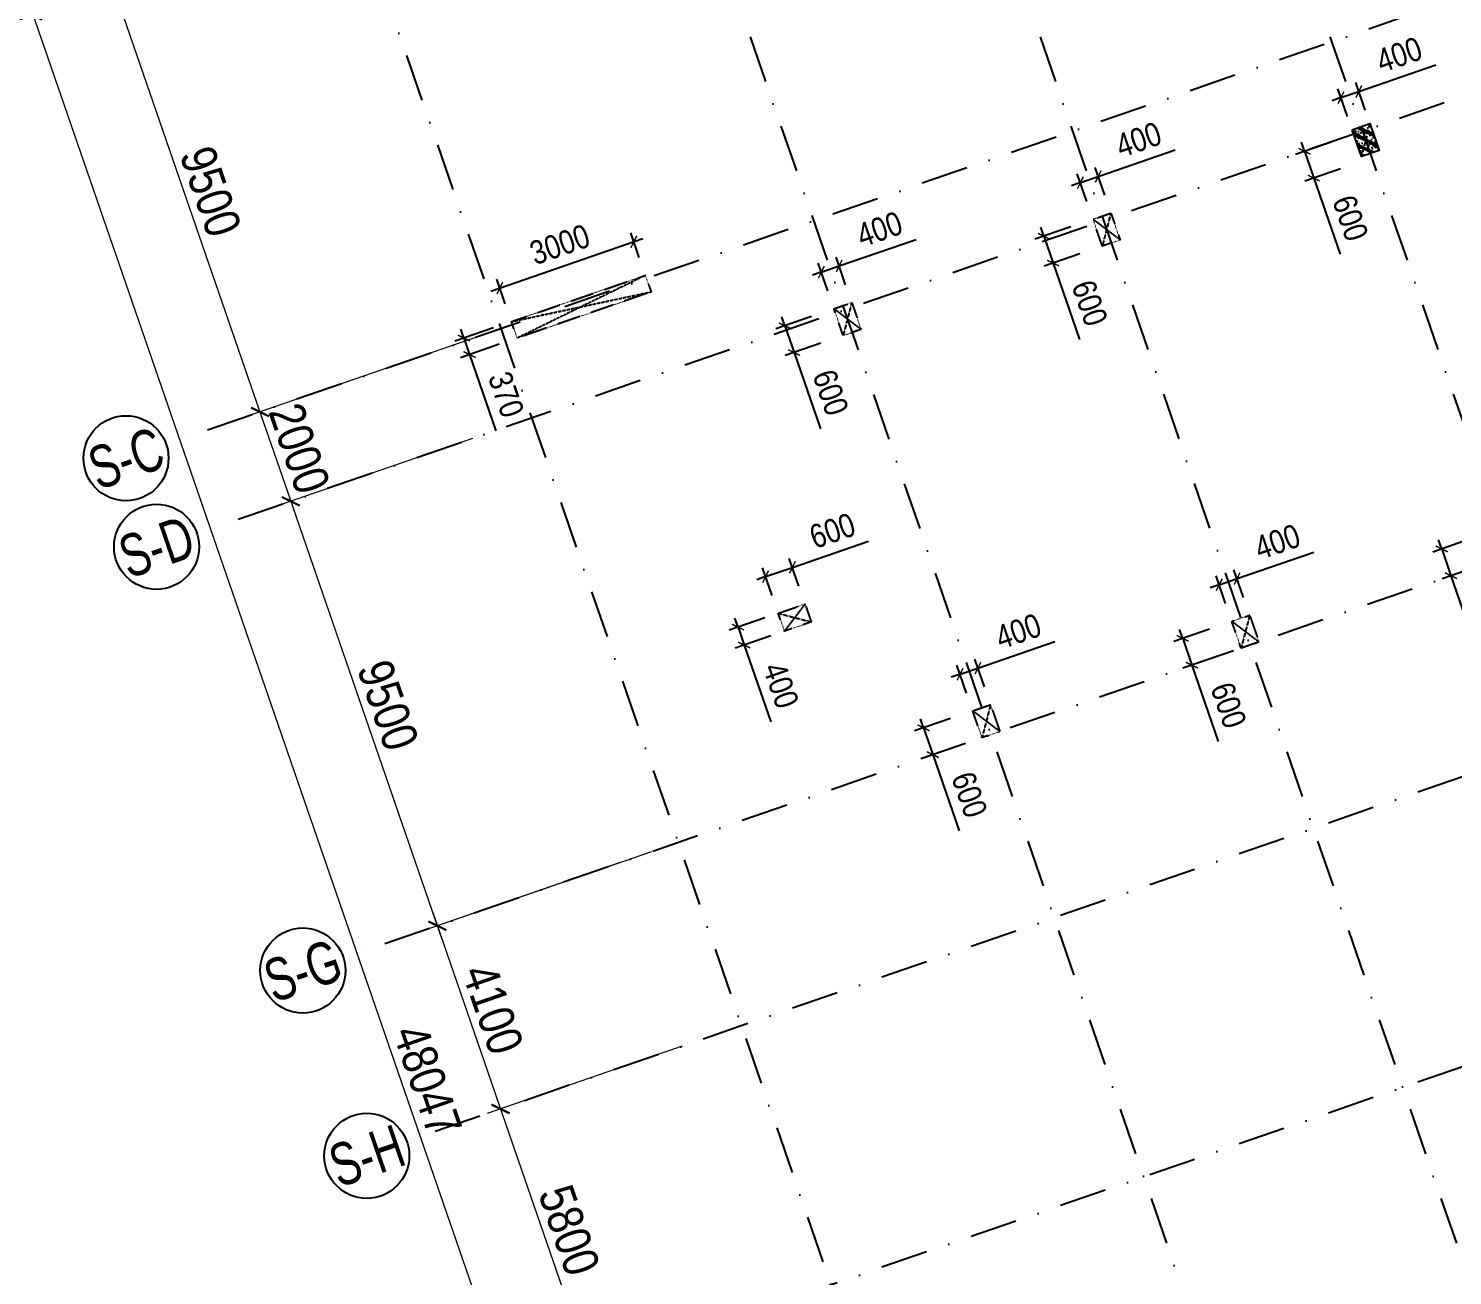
# Model space of a CAD drawing. Header units: millimetres. Extents: x 13965 to 1327256, y -72704 to 46237.
# Drawn here: x 991401 to 1021536, y -26497 to -115 of the extents above; entities that cross this region are included whole.
import ezdxf
from ezdxf.enums import TextEntityAlignment as Align

# ---------------------------------------------------------------- set-up
doc = ezdxf.new("R2010")
doc.units = ezdxf.units.MM
doc.header["$MEASUREMENT"] = 0
for name, pattern in [('DASHDOT', [1, 0.5, -0.25, 0, -0.25]), ('DASHED', [4.5, 3, -1.5]), ('ST_MBDV Cot vach 220805$0$HIDDEN', [0.375, 0.25, -0.125])]:
    doc.linetypes.add(name, pattern=pattern)
for name, color, linetype in [('ccu11-Khuat', 9, 'DASHED'), ('KC2-DIM', 251, 'Continuous'), ('KT-Luoi truc South Tower', 8, 'DASHDOT'), ('ST_MBDV Cot vach 220805$0$AUDIT_I_220805193045-1', 50, 'Continuous'), ('ST_MBDV Cot vach 220805$0$AUDIT_I_220805193045-5', 6, 'Continuous')]:
    doc.layers.add(name, color=color, linetype=linetype)
doc.layers.add('KT-Kich thuoc', color=159, linetype='Continuous', lineweight=18)
doc.styles.add('Arial Narrow', font='ARIALN.TTF')
doc.styles.add('ST_MBDV Cot vach 220805$0$HBA-Text', font='GOTHIC.TTF')
doc.dimstyles.new('ccu12-200', dxfattribs={"dimscale": 200, "dimtxt": 2.5, "dimasz": 1, "dimexe": 1, "dimexo": 2, "dimgap": 1, "dimtad": 1, "dimdec": 0, "dimdsep": 46, "dimtxsty": 'Arial Narrow', "dimblk": 'ARCHTICK', "dimcen": -1, "dimdle": 1, "dimclrd": 256, "dimclre": 256, "dimclrt": 3, "dimadec": 0, "dimazin": 2, "dimtfac": 0.1, "dimtdec": 0, "dimtmove": 0, "dimatfit": 1, "dimldrblk": 'ARCHTICK', "dimfxl": 1, "dimtvp": 0.833333, "dimtolj": 1, "dimtzin": 12, "dimarcsym": 0})
doc.dimstyles.new('CCU_1-300', dxfattribs={"dimscale": 300, "dimtxt": 2.5, "dimasz": 1, "dimexe": 1, "dimexo": 2, "dimgap": 0.5, "dimtad": 1, "dimdec": 0, "dimdsep": 46, "dimtxsty": 'Arial Narrow', "dimblk": 'ARCHTICK', "dimcen": -1, "dimdle": 1, "dimclrd": 256, "dimclre": 256, "dimclrt": 3, "dimadec": 0, "dimazin": 2, "dimtfac": 0.1, "dimtdec": 0, "dimtix": 1, "dimtmove": 2, "dimatfit": 1, "dimfxl": 1, "dimtvp": 0.833333, "dimtolj": 1, "dimtzin": 12, "dimarcsym": 0})

# ---------------------------------------------------------------- blocks, each defined once
blk = doc.blocks.new('_ArchTick')
at = {"color": 0, "const_width": 0.15}
blk.add_lwpolyline([(-0.5, -0.5), (0.5, 0.5)], dxfattribs=at)
blk = doc.blocks.new('*D1042')
at = {"layer": 'Defpoints', "color": 0, "transparency": 16777216}
for p in [(-107244, 41911, 0), (-103322, 33214, 0), (-108556, 31407)]:
    blk.add_point(p, dxfattribs=at)
at = {"layer": 'KT-Kich thuoc', "lineweight": -2, "transparency": 16777216}
for p, q in [((-107811, 41715), (-111940, 40289)), ((-111755, 40671), (-108459, 31124)), ((-103889, 33019), (-108840, 31309))]:
    blk.add_line(p, q, dxfattribs=at)
at = {"layer": 'KT-Kich thuoc', "lineweight": -2, "transparency": 16777216, "xscale": 300, "yscale": 300, "zscale": 300}
for p, rotation in [((-111657, 40387), 109.0471379637702), ((-108556, 31407), 289.0471379637702)]:
    blk.add_blockref('_ArchTick', p, dxfattribs=dict(at, rotation=rotation))
at = {"layer": 'KT-Kich thuoc', "color": 3, "transparency": 16777216, "insert": (-109603, 36071), "char_height": 750, "attachment_point": 5, "rotation": 289.0471, "style": 'Arial Narrow'}
blk.add_mtext('\\A1;9500', dxfattribs=at)
blk = doc.blocks.new('*D1043')
at = {"layer": 'Defpoints', "color": 0, "transparency": 16777216}
for p in [(-103491, 31041, 0), (-99707, 22296), (-104803, 20537)]:
    blk.add_point(p, dxfattribs=at)
at = {"layer": 'KT-Kich thuoc', "lineweight": -2, "transparency": 16777216}
for p, q in [((-104058, 30845), (-108187, 29419)), ((-108002, 29801), (-104706, 20253)), ((-100274, 22101), (-105087, 20439))]:
    blk.add_line(p, q, dxfattribs=at)
at = {"layer": 'KT-Kich thuoc', "lineweight": -2, "transparency": 16777216, "xscale": 300, "yscale": 300, "zscale": 300}
for p, rotation in [((-107904, 29517), 109.0471379637702), ((-104803, 20537), 289.0471379637702)]:
    blk.add_blockref('_ArchTick', p, dxfattribs=dict(at, rotation=rotation))
at = {"layer": 'KT-Kich thuoc', "color": 3, "transparency": 16777216, "insert": (-105850, 25201), "char_height": 750, "attachment_point": 5, "rotation": 289.0471, "style": 'Arial Narrow'}
blk.add_mtext('\\A1;9500', dxfattribs=at)
blk = doc.blocks.new('*D1044')
at = {"layer": 'Defpoints', "color": 0, "transparency": 16777216}
for p in [(-104143, 32931, 0), (-103491, 31041, 0), (-107904, 29517)]:
    blk.add_point(p, dxfattribs=at)
at = {"layer": 'KT-Kich thuoc', "lineweight": -2, "transparency": 16777216}
for p, q in [((-104711, 32735), (-108840, 31310)), ((-108557, 31407), (-108654, 31691)), ((-108557, 31407), (-107904, 29517)), ((-104058, 30845), (-108187, 29419)), ((-107904, 29517), (-107806, 29233))]:
    blk.add_line(p, q, dxfattribs=at)
at = {"layer": 'KT-Kich thuoc', "lineweight": -2, "transparency": 16777216, "xscale": 300, "yscale": 300, "zscale": 300}
for p, rotation in [((-108557, 31407), 289.0471379637702), ((-107904, 29517), 109.0471379637702)]:
    blk.add_blockref('_ArchTick', p, dxfattribs=dict(at, rotation=rotation))
at = {"layer": 'KT-Kich thuoc', "color": 3, "transparency": 16777216, "insert": (-107726, 30636), "char_height": 750, "attachment_point": 5, "rotation": 289.0471, "style": 'Arial Narrow'}
blk.add_mtext('\\A1;2000', dxfattribs=at)
blk = doc.blocks.new('ST_MBDV Cot vach 220805$0$GRID-SYM-flat-103')
at = {"layer": 'ST_MBDV Cot vach 220805$0$AUDIT_I_220805193045-1'}
blk.add_circle((0, 0, 0), 900, dxfattribs=at)
at = {"layer": 'ST_MBDV Cot vach 220805$0$AUDIT_I_220805193045-1', "style": 'ST_MBDV Cot vach 220805$0$HBA-Text'}
blk.add_attdef('GRID', text='', height=900, rotation=19.0471, dxfattribs=at).set_placement((0, 0, 0), align=Align.MIDDLE_CENTER)
blk = doc.blocks.new('*D1050')
at = {"layer": 'Defpoints', "color": 0, "transparency": 16777216}
for p in [(-110864, 40661, 0), (-91942, -3636), (-97678, -5616)]:
    blk.add_point(p, dxfattribs=at)
at = {"layer": 'KT-Kich thuoc', "lineweight": -2, "transparency": 16777216}
for p, q in [((-111431, 40465), (-113642, 39702)), ((-113456, 40083), (-97581, -5900)), ((-92509, -3831), (-97962, -5714))]:
    blk.add_line(p, q, dxfattribs=at)
at = {"layer": 'KT-Kich thuoc', "lineweight": -2, "transparency": 16777216, "xscale": 300, "yscale": 300, "zscale": 300}
for p, rotation in [((-113358, 39800), 109.0471379637702), ((-97678, -5616), 289.0471379637702)]:
    blk.add_blockref('_ArchTick', p, dxfattribs=dict(at, rotation=rotation))
at = {"layer": 'KT-Kich thuoc', "color": 3, "transparency": 16777216, "insert": (-105015, 17266), "char_height": 750, "attachment_point": 5, "rotation": 289.0471, "style": 'Arial Narrow'}
blk.add_mtext('\\A1;48047', dxfattribs=at)
blk = doc.blocks.new('*D1051')
at = {"layer": 'Defpoints', "color": 0, "transparency": 16777216}
for p in [(-100390, 22061, 0), (-99052, 18185, 0), (-103465, 16661)]:
    blk.add_point(p, dxfattribs=at)
at = {"layer": 'KT-Kich thuoc', "lineweight": -2, "transparency": 16777216}
for p, q in [((-100958, 21865), (-105087, 20439)), ((-104901, 20820), (-103368, 16378)), ((-99620, 17989), (-103749, 16563))]:
    blk.add_line(p, q, dxfattribs=at)
at = {"layer": 'KT-Kich thuoc', "lineweight": -2, "transparency": 16777216, "xscale": 300, "yscale": 300, "zscale": 300}
for p, rotation in [((-104803, 20537), 109.0471379637702), ((-103465, 16661), 289.0471379637702)]:
    blk.add_blockref('_ArchTick', p, dxfattribs=dict(at, rotation=rotation))
at = {"layer": 'KT-Kich thuoc', "color": 3, "transparency": 16777216, "insert": (-103631, 18773), "char_height": 750, "attachment_point": 5, "rotation": 289.0471, "style": 'Arial Narrow'}
blk.add_mtext('\\A1;4100', dxfattribs=at)
blk = doc.blocks.new('*D1052')
at = {"layer": 'Defpoints', "color": 0, "transparency": 16777216}
for p in [(-99052, 18185, 0), (-97162, 12702, 0), (-101573, 11179)]:
    blk.add_point(p, dxfattribs=at)
at = {"layer": 'KT-Kich thuoc', "lineweight": -2, "transparency": 16777216}
for p, q in [((-99620, 17989), (-103749, 16564)), ((-103563, 16945), (-101475, 10896)), ((-97729, 12506), (-101856, 11081))]:
    blk.add_line(p, q, dxfattribs=at)
at = {"layer": 'KT-Kich thuoc', "lineweight": -2, "transparency": 16777216, "xscale": 300, "yscale": 300, "zscale": 300}
for p, rotation in [((-103466, 16662), 109.0471379637702), ((-101573, 11179), 289.0471379637702)]:
    blk.add_blockref('_ArchTick', p, dxfattribs=dict(at, rotation=rotation))
at = {"layer": 'KT-Kich thuoc', "color": 3, "transparency": 16777216, "insert": (-102015, 14094), "char_height": 750, "attachment_point": 5, "rotation": 289.0471, "style": 'Arial Narrow'}
blk.add_mtext('\\A1;5800', dxfattribs=at)
blk = doc.blocks.new('*D877')
at = {"layer": 'Defpoints', "color": 0, "transparency": 16777216}
for p in [(1008352, -6076), (1008548, -6644), (1007602, -6970)]:
    blk.add_point(p, dxfattribs=at)
at = {"layer": 'KC2-DIM', "lineweight": -2, "transparency": 16777216}
for p, q in [((1007974, -6207), (1007217, -6468)), ((1007406, -6403), (1007341, -6214)), ((1007406, -6403), (1007602, -6970)), ((1008169, -6774), (1007413, -7035)), ((1007602, -6970), (1008159, -8584))]:
    blk.add_line(p, q, dxfattribs=at)
at = {"layer": 'KC2-DIM', "lineweight": -2, "transparency": 16777216, "xscale": 200, "yscale": 200, "zscale": 200}
for p, rotation in [((1007406, -6403), 289.0471379539914), ((1007602, -6970), 109.0471379539914)]:
    blk.add_blockref('_ArchTick', p, dxfattribs=dict(at, rotation=rotation))
at = {"layer": 'KC2-DIM', "color": 3, "transparency": 16777216, "insert": (1008376, -7817), "char_height": 500, "attachment_point": 5, "rotation": 289.0471, "style": 'Arial Narrow'}
blk.add_mtext('\\A1;600', dxfattribs=at)
blk = doc.blocks.new('*D878')
at = {"layer": 'Defpoints', "color": 0, "transparency": 16777216}
for p in [(1008557, -5138), (1008824, -5913), (1008446, -6044)]:
    blk.add_point(p, dxfattribs=at)
at = {"layer": 'KC2-DIM', "lineweight": -2, "transparency": 16777216}
for p, q in [((1008557, -5138), (1010183, -4577)), ((1008316, -5666), (1008113, -5080)), ((1008694, -5535), (1008491, -4949)), ((1008179, -5269), (1007990, -5334)), ((1008179, -5269), (1008557, -5138))]:
    blk.add_line(p, q, dxfattribs=at)
at = {"layer": 'KC2-DIM', "lineweight": -2, "transparency": 16777216, "xscale": 200, "yscale": 200, "zscale": 200}
for p, rotation in [((1008179, -5269), 19.04713795401357), ((1008557, -5138), 199.0471379540136)]:
    blk.add_blockref('_ArchTick', p, dxfattribs=dict(at, rotation=rotation))
at = {"layer": 'KC2-DIM', "color": 3, "transparency": 16777216, "insert": (1009411, -4362), "char_height": 500, "attachment_point": 5, "rotation": 19.0471, "style": 'Arial Narrow'}
blk.add_mtext('\\A1;400', dxfattribs=at)
blk = doc.blocks.new('*D879')
at = {"layer": 'Defpoints', "color": 0, "transparency": 16777216}
for p in [(1013834, -4184), (1014030, -4751), (1013084, -5077)]:
    blk.add_point(p, dxfattribs=at)
at = {"layer": 'KC2-DIM', "lineweight": -2, "transparency": 16777216}
for p, q in [((1013456, -4314), (1012699, -4575)), ((1012889, -4510), (1012823, -4321)), ((1012889, -4510), (1013084, -5077)), ((1013652, -4881), (1012895, -5143)), ((1013084, -5077), (1013641, -6691))]:
    blk.add_line(p, q, dxfattribs=at)
at = {"layer": 'KC2-DIM', "lineweight": -2, "transparency": 16777216, "xscale": 200, "yscale": 200, "zscale": 200}
for p, rotation in [((1012889, -4510), 289.0471379539914), ((1013084, -5077), 109.0471379539914)]:
    blk.add_blockref('_ArchTick', p, dxfattribs=dict(at, rotation=rotation))
at = {"layer": 'KC2-DIM', "color": 3, "transparency": 16777216, "insert": (1013858, -5924), "char_height": 500, "attachment_point": 5, "rotation": 289.0471, "style": 'Arial Narrow'}
blk.add_mtext('\\A1;600', dxfattribs=at)
blk = doc.blocks.new('*D880')
at = {"layer": 'Defpoints', "color": 0, "transparency": 16777216}
for p in [(1014039, -3245), (1013929, -4151), (1014307, -4020)]:
    blk.add_point(p, dxfattribs=at)
at = {"layer": 'KC2-DIM', "lineweight": -2, "transparency": 16777216}
for p, q in [((1014039, -3245), (1015666, -2684)), ((1013798, -3773), (1013596, -3187)), ((1013661, -3376), (1014039, -3245)), ((1014176, -3642), (1013974, -3056)), ((1013661, -3376), (1013472, -3441))]:
    blk.add_line(p, q, dxfattribs=at)
at = {"layer": 'KC2-DIM', "lineweight": -2, "transparency": 16777216, "xscale": 200, "yscale": 200, "zscale": 200}
for p, rotation in [((1013661, -3376), 19.04713795401357), ((1014039, -3245), 199.0471379540136)]:
    blk.add_blockref('_ArchTick', p, dxfattribs=dict(at, rotation=rotation))
at = {"layer": 'KC2-DIM', "color": 3, "transparency": 16777216, "insert": (1014893, -2469), "char_height": 500, "attachment_point": 5, "rotation": 19.0471, "style": 'Arial Narrow'}
blk.add_mtext('\\A1;400', dxfattribs=at)
blk = doc.blocks.new('*D881')
at = {"layer": 'Defpoints', "color": 0, "transparency": 16777216}
for p in [(1019349, -2385), (1019545, -2953), (1018599, -3279)]:
    blk.add_point(p, dxfattribs=at)
at = {"layer": 'KC2-DIM', "lineweight": -2, "transparency": 16777216}
for p, q in [((1018971, -2516), (1018215, -2777)), ((1018404, -2712), (1018338, -2523)), ((1018404, -2712), (1018599, -3279)), ((1019167, -3083), (1018410, -3344)), ((1018599, -3279), (1019156, -4892))]:
    blk.add_line(p, q, dxfattribs=at)
at = {"layer": 'KC2-DIM', "lineweight": -2, "transparency": 16777216, "xscale": 200, "yscale": 200, "zscale": 200}
for p, rotation in [((1018404, -2712), 289.0471379539914), ((1018599, -3279), 109.0471379539914)]:
    blk.add_blockref('_ArchTick', p, dxfattribs=dict(at, rotation=rotation))
at = {"layer": 'KC2-DIM', "color": 3, "transparency": 16777216, "insert": (1019374, -4126), "char_height": 500, "attachment_point": 5, "rotation": 289.0471, "style": 'Arial Narrow'}
blk.add_mtext('\\A1;600', dxfattribs=at)
blk = doc.blocks.new('*D882')
at = {"layer": 'Defpoints', "color": 0, "transparency": 16777216}
for p in [(1019554, -1447), (1019444, -2353), (1019822, -2222)]:
    blk.add_point(p, dxfattribs=at)
at = {"layer": 'KC2-DIM', "lineweight": -2, "transparency": 16777216}
for p, q in [((1019554, -1447), (1021181, -886)), ((1019313, -1975), (1019111, -1389)), ((1019176, -1578), (1019554, -1447)), ((1019691, -1844), (1019489, -1258)), ((1019176, -1578), (1018987, -1643))]:
    blk.add_line(p, q, dxfattribs=at)
at = {"layer": 'KC2-DIM', "lineweight": -2, "transparency": 16777216, "xscale": 200, "yscale": 200, "zscale": 200}
for p, rotation in [((1019176, -1578), 19.04713795401357), ((1019554, -1447), 199.0471379540136)]:
    blk.add_blockref('_ArchTick', p, dxfattribs=dict(at, rotation=rotation))
at = {"layer": 'KC2-DIM', "color": 3, "transparency": 16777216, "insert": (1020408, -671), "char_height": 500, "attachment_point": 5, "rotation": 19.0471, "style": 'Arial Narrow'}
blk.add_mtext('\\A1;400', dxfattribs=at)
blk = doc.blocks.new('*D883')
at = {"layer": 'Defpoints', "color": 0, "transparency": 16777216}
for p in [(1007362, -12454), (1007493, -12832), (1006547, -13158)]:
    blk.add_point(p, dxfattribs=at)
at = {"layer": 'KC2-DIM', "lineweight": -2, "transparency": 16777216}
for p, q in [((1006984, -12584), (1006227, -12846)), ((1006416, -12780), (1006351, -12591)), ((1006416, -12780), (1006547, -13158)), ((1007114, -12962), (1006358, -13224)), ((1006547, -13158), (1007108, -14785))]:
    blk.add_line(p, q, dxfattribs=at)
at = {"layer": 'KC2-DIM', "lineweight": -2, "transparency": 16777216, "xscale": 200, "yscale": 200, "zscale": 200}
for p, rotation in [((1006416, -12780), 289.047137953996), ((1006547, -13158), 109.047137953996)]:
    blk.add_blockref('_ArchTick', p, dxfattribs=dict(at, rotation=rotation))
at = {"layer": 'KC2-DIM', "color": 3, "transparency": 16777216, "insert": (1007323, -14012), "char_height": 500, "attachment_point": 5, "rotation": 289.0471, "style": 'Arial Narrow'}
blk.add_mtext('\\A1;400', dxfattribs=at)
blk = doc.blocks.new('*D884')
at = {"layer": 'Defpoints', "color": 0, "transparency": 16777216}
for p in [(1007567, -11516), (1007835, -12291), (1007267, -12487)]:
    blk.add_point(p, dxfattribs=at)
at = {"layer": 'KC2-DIM', "lineweight": -2, "transparency": 16777216}
for p, q in [((1007567, -11516), (1009180, -10959)), ((1007704, -11913), (1007502, -11327)), ((1007000, -11711), (1006811, -11777)), ((1007137, -12108), (1006934, -11522)), ((1007000, -11711), (1007567, -11516))]:
    blk.add_line(p, q, dxfattribs=at)
at = {"layer": 'KC2-DIM', "lineweight": -2, "transparency": 16777216, "xscale": 200, "yscale": 200, "zscale": 200}
for p, rotation in [((1007567, -11516), 199.0471379538023), ((1007000, -11711), 19.0471379538023)]:
    blk.add_blockref('_ArchTick', p, dxfattribs=dict(at, rotation=rotation))
at = {"layer": 'KC2-DIM', "color": 3, "transparency": 16777216, "insert": (1008414, -10741), "char_height": 500, "attachment_point": 5, "rotation": 19.0471, "style": 'Arial Narrow'}
blk.add_mtext('\\A1;600', dxfattribs=at)
blk = doc.blocks.new('*D885')
at = {"layer": 'Defpoints', "color": 0, "transparency": 16777216}
for p in [(1011289, -14584), (1011485, -15151), (1010539, -15477)]:
    blk.add_point(p, dxfattribs=at)
at = {"layer": 'KC2-DIM', "lineweight": -2, "transparency": 16777216}
for p, q in [((1010911, -14714), (1010154, -14975)), ((1010343, -14910), (1010278, -14721)), ((1010343, -14910), (1010539, -15477)), ((1011107, -15281), (1010350, -15543)), ((1010539, -15477), (1011096, -17091))]:
    blk.add_line(p, q, dxfattribs=at)
at = {"layer": 'KC2-DIM', "lineweight": -2, "transparency": 16777216, "xscale": 200, "yscale": 200, "zscale": 200}
for p, rotation in [((1010343, -14910), 289.0471379539914), ((1010539, -15477), 109.0471379539914)]:
    blk.add_blockref('_ArchTick', p, dxfattribs=dict(at, rotation=rotation))
at = {"layer": 'KC2-DIM', "color": 3, "transparency": 16777216, "insert": (1011313, -16325), "char_height": 500, "attachment_point": 5, "rotation": 289.0471, "style": 'Arial Narrow'}
blk.add_mtext('\\A1;600', dxfattribs=at)
blk = doc.blocks.new('*D886')
at = {"layer": 'Defpoints', "color": 0, "transparency": 16777216}
for p in [(1011494, -13645), (1011761, -14421), (1011383, -14551)]:
    blk.add_point(p, dxfattribs=at)
at = {"layer": 'KC2-DIM', "lineweight": -2, "transparency": 16777216}
for p, q in [((1011494, -13645), (1013120, -13084)), ((1011631, -14042), (1011429, -13456)), ((1011116, -13776), (1010927, -13841)), ((1011253, -14173), (1011050, -13587)), ((1011116, -13776), (1011494, -13645))]:
    blk.add_line(p, q, dxfattribs=at)
at = {"layer": 'KC2-DIM', "lineweight": -2, "transparency": 16777216, "xscale": 200, "yscale": 200, "zscale": 200}
for p, rotation in [((1011494, -13645), 199.0471379540136), ((1011116, -13776), 19.04713795401357)]:
    blk.add_blockref('_ArchTick', p, dxfattribs=dict(at, rotation=rotation))
at = {"layer": 'KC2-DIM', "color": 3, "transparency": 16777216, "insert": (1012348, -12869), "char_height": 500, "attachment_point": 5, "rotation": 19.0471, "style": 'Arial Narrow'}
blk.add_mtext('\\A1;400', dxfattribs=at)
blk = doc.blocks.new('*D887')
at = {"layer": 'Defpoints', "color": 0, "transparency": 16777216}
for p in [(1016771, -12691), (1016967, -13258), (1016021, -13585)]:
    blk.add_point(p, dxfattribs=at)
at = {"layer": 'KC2-DIM', "lineweight": -2, "transparency": 16777216}
for p, q in [((1016393, -12821), (1015637, -13083)), ((1015826, -13017), (1015760, -12828)), ((1015826, -13017), (1016021, -13585)), ((1016589, -13389), (1015832, -13650)), ((1016021, -13585), (1016578, -15198))]:
    blk.add_line(p, q, dxfattribs=at)
at = {"layer": 'KC2-DIM', "lineweight": -2, "transparency": 16777216, "xscale": 200, "yscale": 200, "zscale": 200}
for p, rotation in [((1015826, -13017), 289.0471379539914), ((1016021, -13585), 109.0471379539914)]:
    blk.add_blockref('_ArchTick', p, dxfattribs=dict(at, rotation=rotation))
at = {"layer": 'KC2-DIM', "color": 3, "transparency": 16777216, "insert": (1016796, -14432), "char_height": 500, "attachment_point": 5, "rotation": 289.0471, "style": 'Arial Narrow'}
blk.add_mtext('\\A1;600', dxfattribs=at)
blk = doc.blocks.new('*D888')
at = {"layer": 'Defpoints', "color": 0, "transparency": 16777216}
for p in [(1016976, -11753), (1017244, -12528), (1016866, -12658)]:
    blk.add_point(p, dxfattribs=at)
at = {"layer": 'KC2-DIM', "lineweight": -2, "transparency": 16777216}
for p, q in [((1016976, -11753), (1018603, -11191)), ((1016735, -12280), (1016533, -11694)), ((1017113, -12150), (1016911, -11564)), ((1016598, -11883), (1016409, -11948)), ((1016598, -11883), (1016976, -11753))]:
    blk.add_line(p, q, dxfattribs=at)
at = {"layer": 'KC2-DIM', "lineweight": -2, "transparency": 16777216, "xscale": 200, "yscale": 200, "zscale": 200}
for p, rotation in [((1016598, -11883), 19.04713795401357), ((1016976, -11753), 199.0471379540136)]:
    blk.add_blockref('_ArchTick', p, dxfattribs=dict(at, rotation=rotation))
at = {"layer": 'KC2-DIM', "color": 3, "transparency": 16777216, "insert": (1017830, -10976), "char_height": 500, "attachment_point": 5, "rotation": 19.0471, "style": 'Arial Narrow'}
blk.add_mtext('\\A1;400', dxfattribs=at)
blk = doc.blocks.new('*D889')
at = {"layer": 'Defpoints', "color": 0, "transparency": 16777216}
for p in [(1022254, -10798), (1022450, -11365), (1021504, -11692)]:
    blk.add_point(p, dxfattribs=at)
at = {"layer": 'KC2-DIM', "lineweight": -2, "transparency": 16777216}
for p, q in [((1021876, -10929), (1021119, -11190)), ((1021308, -11125), (1021243, -10936)), ((1021308, -11125), (1021504, -11692)), ((1022071, -11496), (1021315, -11757)), ((1021504, -11692), (1022061, -13305))]:
    blk.add_line(p, q, dxfattribs=at)
at = {"layer": 'KC2-DIM', "lineweight": -2, "transparency": 16777216, "xscale": 200, "yscale": 200, "zscale": 200}
for p, rotation in [((1021308, -11125), 289.0471379539914), ((1021504, -11692), 109.0471379539914)]:
    blk.add_blockref('_ArchTick', p, dxfattribs=dict(at, rotation=rotation))
at = {"layer": 'KC2-DIM', "color": 3, "transparency": 16777216, "insert": (1022278, -12539), "char_height": 500, "attachment_point": 5, "rotation": 289.0471, "style": 'Arial Narrow'}
blk.add_mtext('\\A1;600', dxfattribs=at)
blk = doc.blocks.new('*D891')
at = {"layer": 'Defpoints', "color": 0, "transparency": 16777216}
for p in [(1004212, -4626), (1004457, -5337, 0), (1001621, -6316)]:
    blk.add_point(p, dxfattribs=at)
at = {"layer": 'KC2-DIM', "lineweight": -2, "transparency": 16777216}
for p, q in [((1004327, -4959), (1004146, -4437)), ((1001187, -5670), (1004401, -4561)), ((1001491, -5938), (1001311, -5416))]:
    blk.add_line(p, q, dxfattribs=at)
at = {"layer": 'KC2-DIM', "lineweight": -2, "transparency": 16777216, "xscale": 200, "yscale": 200, "zscale": 200}
for p, rotation in [((1004212, -4626), 19.0507796949606), ((1001376, -5605), 199.0507796949606)]:
    blk.add_blockref('_ArchTick', p, dxfattribs=dict(at, rotation=rotation))
at = {"layer": 'KC2-DIM', "color": 3, "transparency": 16777216, "insert": (1002645, -4685), "char_height": 500, "attachment_point": 5, "rotation": 19.0508, "style": 'Arial Narrow'}
blk.add_mtext('\\A1;3000', dxfattribs=at)
blk = doc.blocks.new('*D892')
at = {"layer": 'Defpoints', "color": 0, "transparency": 16777216}
for p in [(1001621, -6316), (1001742, -6666, 0), (1000736, -7013)]:
    blk.add_point(p, dxfattribs=at)
at = {"layer": 'KC2-DIM', "lineweight": -2, "transparency": 16777216}
for p, q in [((1001243, -6447), (1000426, -6729)), ((1000615, -6664), (1000550, -6475)), ((1001364, -6796), (1000547, -7079)), ((1000615, -6664), (1000736, -7013)), ((1000736, -7013), (1001292, -8625))]:
    blk.add_line(p, q, dxfattribs=at)
at = {"layer": 'KC2-DIM', "lineweight": -2, "transparency": 16777216, "xscale": 200, "yscale": 200, "zscale": 200}
for p, rotation in [((1000615, -6664), 289.0507796949462), ((1000736, -7013), 109.0507796949462)]:
    blk.add_blockref('_ArchTick', p, dxfattribs=dict(at, rotation=rotation))
at = {"layer": 'KC2-DIM', "color": 3, "transparency": 16777216, "insert": (1001509, -7860), "char_height": 500, "attachment_point": 5, "rotation": 289.0508, "style": 'Arial Narrow'}
blk.add_mtext('\\A1;370', dxfattribs=at)
blk = doc.blocks.new('*U1031')
at = {"color": 6, "linetype": 'ST_MBDV Cot vach 220805$0$HIDDEN', "ltscale": 10}
for p, q in [((-105, 2525), (-475, -475)), ((-105, -475), (-475, 2525))]:
    blk.add_line(p, q, dxfattribs=at)
blk.add_lwpolyline([(-475, -475), (-105, -475), (-105, 2525), (-475, 2525)], close=True, dxfattribs=at)
blk = doc.blocks.new('*U1032')
at = {"color": 6, "linetype": 'ST_MBDV Cot vach 220805$0$HIDDEN', "ltscale": 10}
for p, q in [((-75, 125), (-475, -475)), ((-75, -475), (-475, 125))]:
    blk.add_line(p, q, dxfattribs=at)
blk.add_lwpolyline([(-475, -475), (-75, -475), (-75, 125), (-475, 125)], close=True, dxfattribs=at)
blk = doc.blocks.new('*U1033')
at = {"color": 6, "linetype": 'ST_MBDV Cot vach 220805$0$HIDDEN', "ltscale": 10}
for p, q in [((-75, 125), (-475, -475)), ((-75, -475), (-475, 125))]:
    blk.add_line(p, q, dxfattribs=at)
blk.add_lwpolyline([(-475, -475), (-75, -475), (-75, 125), (-475, 125)], close=True, dxfattribs=at)
blk = doc.blocks.new('*U1034')
h = blk.add_hatch()
h.set_pattern_fill('VATLIEU04', color=250, scale=40, style=0, pattern_type=2)
h.set_pattern_definition([(50, (-550, 650.03), (286.904, -25.1), [30, -330]), (355, (-550, 650.03), (-55.5, 300.88), [24, -264]), (100.451, (-526.1, 647.93), (231.404, 275.776), [25.496, -280.457]), (46.184, (-550, 730.03), (426.9, -66.21), [45, -495]), (96.636, (-514.43, 724.5), (373.87, 389.65), [38.24, -420.69]), (351.184, (-550, 730.03), (373.86, 389.65), [36, -396]), (21, (-510, 710.03), (238.763, -161.048), [30, -330]), (326, (-510, 710.03), (97.326, 290.06), [24, -264]), (71.451, (-490.1, 696.6), (336.09, 129.01), [25.496, -280.457]), (37.5, (-550, 650.03), (4.864, 133.1575), [0, -260.8, 0, -268, 0, -265]), (7.5, (-550, 650.03), (105.228, 157.765), [0, -152.8, 0, -254.8, 0, -101]), (327.5, (-639.2, 650.03), (213.529, -9.022), [0, -100, 0, -312, 0, -414]), (317.5, (-679.2, 650.03), (233.274, 40.042), [0, -130, 0, -207.2, 0, -294]), (45, (-550, 650.03), (-120.208, 120.208), []), (45, (-550, 699.03), (-120.208, 120.208), [])])
h.paths.add_polyline_path([(-475, -475), (-75, -475), (-75, 125), (-475, 125)])
at = {"color": 6, "ltscale": 0.25}
blk.add_lwpolyline([(-475, -475), (-75, -475), (-75, 125), (-475, 125)], close=True, dxfattribs=at)
at = {"layer": 'Defpoints', "linetype": 'ByBlock', "ltscale": 30}
for p, q in [((-75, -475), (-475, 125)), ((-475, -475), (-75, 125))]:
    blk.add_line(p, q, dxfattribs=at)
blk = doc.blocks.new('*U1035')
at = {"color": 6, "linetype": 'ST_MBDV Cot vach 220805$0$HIDDEN', "ltscale": 10}
for p, q in [((-75, 125), (-475, -475)), ((-75, -475), (-475, 125))]:
    blk.add_line(p, q, dxfattribs=at)
blk.add_lwpolyline([(-475, -475), (-75, -475), (-75, 125), (-475, 125)], close=True, dxfattribs=at)
blk = doc.blocks.new('MBCV-T39')
at = {"layer": 'ST_MBDV Cot vach 220805$0$AUDIT_I_220805193045-5', "linetype": 'ByBlock', "xscale": -1}
for name, p, rotation in [('*U1034', (-71570, 10012, 0), 199.0471379540016), ('*U1033', (-77052, 8119, 0), 199.0471379540016), ('*U1032', (-82535, 6226, 0), 199.0471379540016), ('*U1035', (-83893, 303, 0), 289.0471379540016), ('*U1035', (-74115, -388, 0), 199.0471379540016), ('*U1035', (-79598, -2281, 0), 199.0471379540016)]:
    blk.add_blockref(name, p, dxfattribs=dict(at, rotation=rotation))
at = {"layer": 'ST_MBDV Cot vach 220805$0$AUDIT_I_220805193045-5', "linetype": 'ByBlock', "extrusion": (-1.72044e-08, -5.9383e-09, 1), "xscale": -1, "rotation": 289.0507796949594}
blk.add_blockref('*U1031', (-89549, 6502, 0), dxfattribs=at)
blk = doc.blocks.new('Asix South Tower')
at = {"layer": 'KT-Luoi truc South Tower', "ltscale": 2000}
for p, q in [((-91137.3, 54471), (-72972, 1855.8)), ((-96619.8, 52578.2), (-78454.5, -37)), ((-102102.2, 50685.3), (-83937, -1929.8)), ((-108719, 48400.9), (-90553.7, -4214.3)), ((-67132.6, 45709), (-110541.5, 30722.1)), ((-66479.9, 43818.5), (-109888.9, 28831.6)), ((-37736.8, 39354.3), (-105450.5, 15976.2)), ((-63379.6, 34838.6), (-106788.6, 19851.7)), ((-37735.1, 33218.9), (-103274.2, 10591.7))]:
    blk.add_line(p, q, dxfattribs=at)
at = {"layer": 'KT-Kich thuoc'}
ref = blk.add_blockref('ST_MBDV Cot vach 220805$0$GRID-SYM-flat-103', (-111392.3, 30428.4, 0), dxfattribs=at)
ref.add_attrib('GRID', 'S-C', dxfattribs={"layer": 'ST_MBDV Cot vach 220805$0$AUDIT_I_220805193045-1', "height": 900, "rotation": 19, "style": 'ST_MBDV Cot vach 220805$0$HBA-Text', "width": 0.75}).set_placement((-111392.3, 30428.4, 0), align=Align.MIDDLE_CENTER)
ref = blk.add_blockref('ST_MBDV Cot vach 220805$0$GRID-SYM-flat-103', (-110745.1, 28554.5, 0), dxfattribs=at)
ref.add_attrib('GRID', 'S-D', dxfattribs={"layer": 'ST_MBDV Cot vach 220805$0$AUDIT_I_220805193045-1', "height": 900, "rotation": 19, "style": 'ST_MBDV Cot vach 220805$0$HBA-Text', "width": 0.75}).set_placement((-110745.1, 28554.5, 0), align=Align.MIDDLE_CENTER)
ref = blk.add_blockref('ST_MBDV Cot vach 220805$0$GRID-SYM-flat-103', (-107650.1, 19589.9, 0), dxfattribs=at)
ref.add_attrib('GRID', 'S-G', dxfattribs={"layer": 'ST_MBDV Cot vach 220805$0$AUDIT_I_220805193045-1', "height": 900, "rotation": 19, "style": 'ST_MBDV Cot vach 220805$0$HBA-Text', "width": 0.75}).set_placement((-107650.1, 19589.9, 0), align=Align.MIDDLE_CENTER)
ref = blk.add_blockref('ST_MBDV Cot vach 220805$0$GRID-SYM-flat-103', (-106297, 15670.3, 0), dxfattribs=at)
ref.add_attrib('GRID', 'S-H', dxfattribs={"layer": 'ST_MBDV Cot vach 220805$0$AUDIT_I_220805193045-1', "height": 900, "rotation": 19, "style": 'ST_MBDV Cot vach 220805$0$HBA-Text', "width": 0.75}).set_placement((-106297, 15670.3, 0), align=Align.MIDDLE_CENTER)
for base, p1, p2, picture, middle in [((-108556.5, 31407.3), (-107243.8, 41910.9, 0), (-103322.2, 33214.4, 0), '*D1042', (-109602.9, 36071.2)), ((-97678.5, -5616.2), (-110863.9, 40661.1, 0), (-91942.1, -3635.7), '*D1050', (-105014.6, 17265.8)), ((-107903.8, 29516.9), (-104143.5, 32931, 0), (-103490.8, 31040.5, 0), '*D1044', (-107726.4, 30636.1)), ((-104803.5, 20536.9), (-103490.8, 31040.5, 0), (-99707.3, 22296.4), '*D1043', (-105849.9, 25200.8)), ((-103465.5, 16661.4), (-100390.5, 22060.5, 0), (-99052.4, 18185, 0), '*D1051', (-103630.7, 18773.1)), ((-101572.7, 11179.1), (-99052.5, 18185.1, 0), (-97161.7, 12702, 0), '*D1052', (-102015.4, 14094.2))]:
    dim = blk.add_linear_dim(base=base, p1=p1, p2=p2, angle=109.04714, dimstyle='CCU_1-300', dxfattribs=at)
    dim.commit()
    dim.dimension.update_dxf_attribs({"geometry": picture, "text_midpoint": middle})

msp = doc.modelspace()

# ---------------------------------------------------------------- block references
at = {"layer": 'ccu11-Khuat'}
msp.add_blockref('MBCV-T39', (1091585, -12563.9), dxfattribs=at)
at = {"layer": 'KT-Kich thuoc'}
msp.add_blockref('Asix South Tower', (1104857.6, -39634.4), dxfattribs=at)

# ---------------------------------------------------------------- dimensions: what is measured, and where the dimension line sits
at = {"layer": 'KC2-DIM'}
for p1, p2, distance, picture, middle in [((1019443.8, -2352.8), (1019821.9, -2222.2), 820, '*D882', (1020408.1, -670.7)), ((1013928.7, -4151, 0), (1014306.8, -4020.5, 0), 820, '*D880', (1014893, -2469, 0)), ((1019349.3, -2385.4), (1019545.1, -2952.6), -1000.4, '*D881', (1019373.6, -4126.2)), ((1008446.2, -6043.8, 0), (1008824.3, -5913.3, 0), 820, '*D878', (1009410.5, -4361.8, 0)), ((1001621.4, -6316.2), (1004457.1, -5337, 0), 752.3, '*D891', (1002645.1, -4685.1)), ((1013834.2, -4183.7, 0), (1014030, -4750.8, 0), -1000.4, '*D879', (1013858.5, -5924.5, 0)), ((1001621.4, -6316.2), (1001742.2, -6665.9, 0), -1064.8, '*D892', (1001509.5, -7859.5)), ((1008351.7, -6076.5, 0), (1008547.5, -6643.6, 0), -1000.4, '*D877', (1008376, -7817.3, 0)), ((1007267.2, -12486.6, 0), (1007834.6, -12290.7, 0), 820, '*D884', (1008414.2, -10741.4, 0)), ((1016865.8, -12658.3, 0), (1017243.9, -12527.7, 0), 820, '*D888', (1017830.1, -10976.2, 0)), ((1022253.7, -10798.1, 0), (1022449.5, -11365.3, 0), -1000.4, '*D889', (1022278, -12538.9, 0)), ((1007362, -12453.9, 0), (1007492.5, -12832, 0), -1000.4, '*D883', (1007323.3, -14012.2, 0)), ((1011383.3, -14551.1, 0), (1011761.4, -14420.5, 0), 820, '*D886', (1012347.6, -12869, 0)), ((1016771.3, -12690.9, 0), (1016967.1, -13258.1, 0), -1000.4, '*D887', (1016795.6, -14431.7, 0)), ((1011288.8, -14583.7, 0), (1011484.6, -15150.9, 0), -1000.4, '*D885', (1011313.1, -16324.5, 0))]:
    dim = msp.add_aligned_dim(p1=p1, p2=p2, distance=distance, dimstyle='ccu12-200', dxfattribs=at)
    dim.commit()
    dim.dimension.update_dxf_attribs({"geometry": picture, "text_midpoint": middle})

doc.saveas('drawing.dxf')
